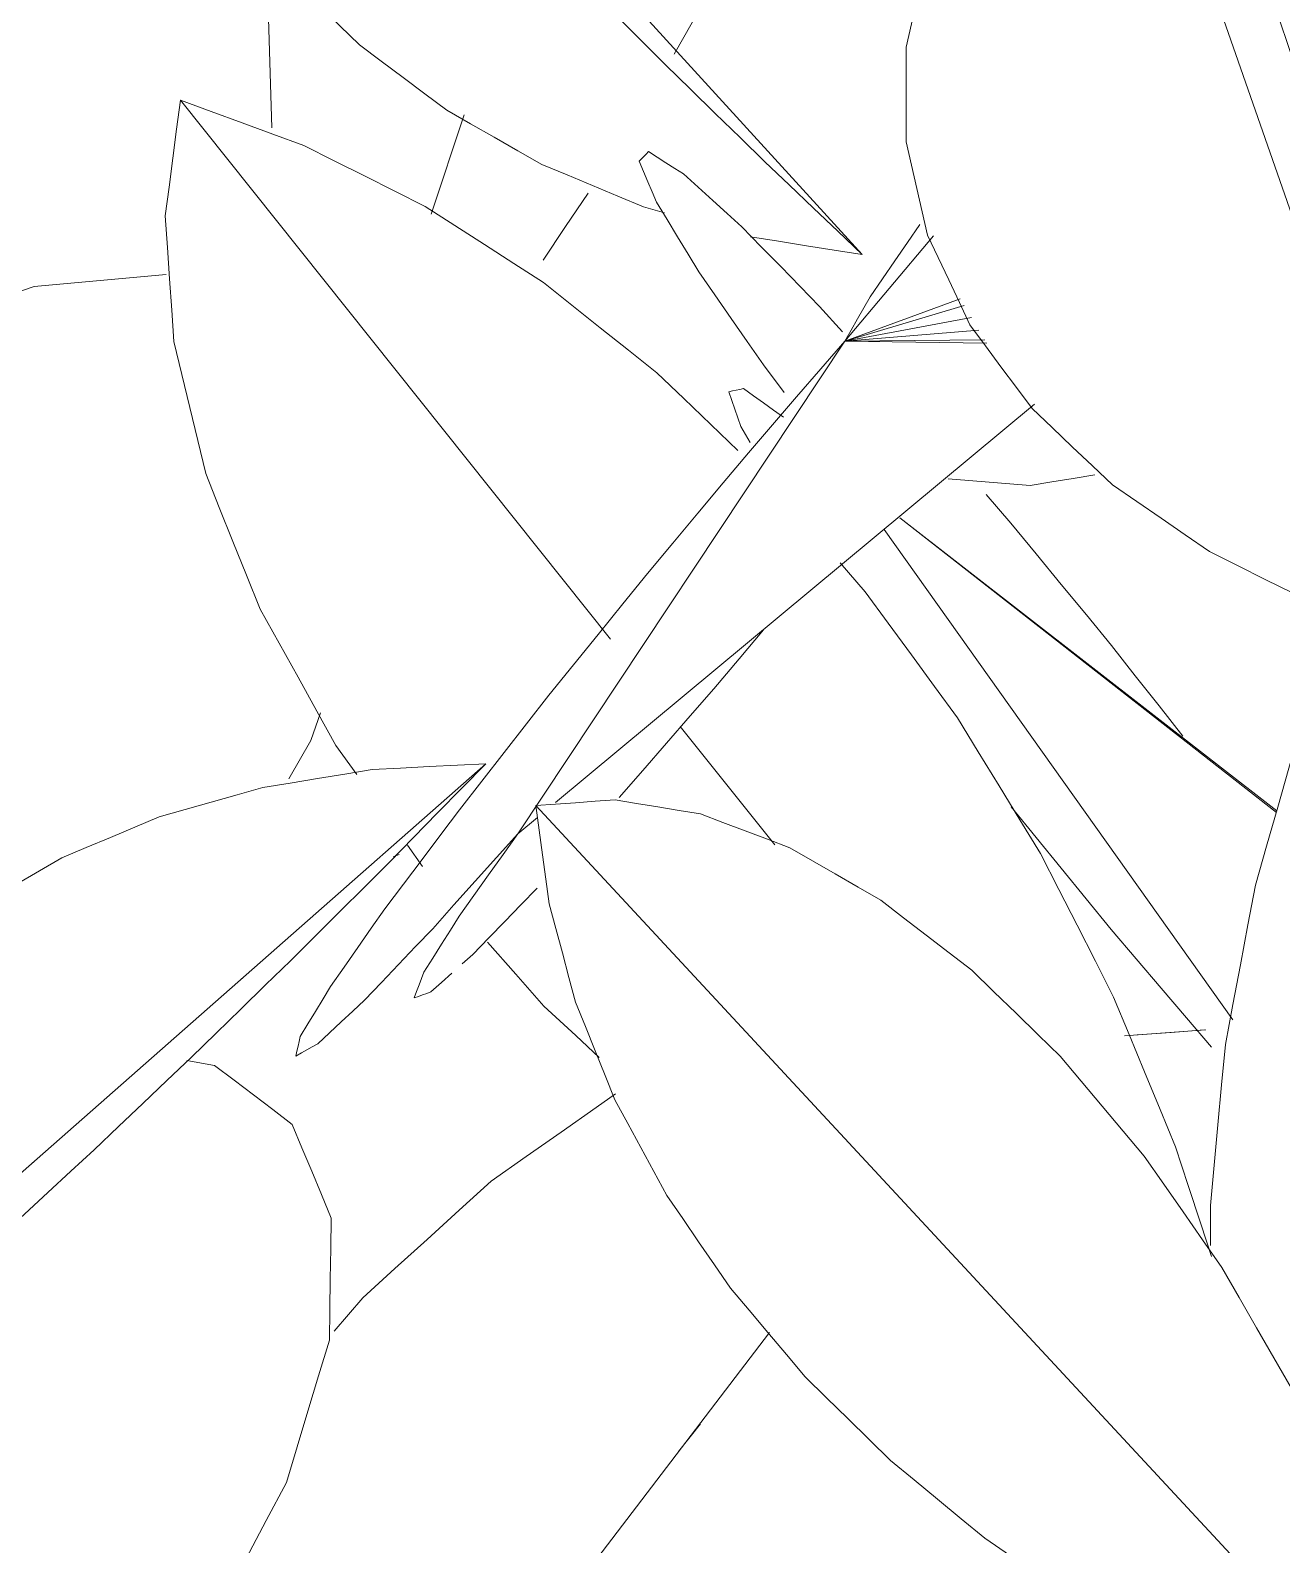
# Model space of a CAD drawing. Header units: metres. Extents: x 10.2 to 20.8, y -0.2 to 6.6.
# Drawn here: x 17.86693 to 17.90538, y 0.79002 to 0.83654 of the extents above; entities that cross this region are included whole.
import ezdxf

# ---------------------------------------------------------------- set-up
doc = ezdxf.new("R2010")
doc.units = ezdxf.units.M
doc.layers.add('Importações nas famílias', color=250, linetype='Continuous', lineweight=5)
doc.layers.add('Vegetação', color=7, linetype='Continuous', lineweight=5)

# ---------------------------------------------------------------- blocks, each defined once
blk = doc.blocks.new('Planta_pergolado_12200 - plantas pergolado_skp_Component_12-V56-Corte 3')
at = {"layer": 'Importações nas famílias'}
for p, q in [((17.918343, 0.795277), (17.910442, 0.780546)), ((17.906206, 0.790707), (17.906984, 0.791308)), ((17.901229, 0.786047), (17.901827, 0.786693)), ((17.906668, 0.773508), (17.899324, 0.759816))]:
    blk.add_line(p, q, dxfattribs=at)
at = {"layer": 'Importações nas famílias', "flags": 128}
for points in [[(17.914305, 0.794531), (17.915314, 0.794718), (17.916324, 0.794904), (17.917334, 0.79509), (17.918343, 0.795277)], [(17.910488, 0.793198), (17.911442, 0.793531), (17.912396, 0.793864), (17.913351, 0.794198), (17.914305, 0.794531)], [(17.917863, 0.794365), (17.917624, 0.793909), (17.917384, 0.793454)], [(17.906984, 0.791308), (17.90786, 0.79178), (17.908736, 0.792253), (17.909612, 0.792725), (17.910488, 0.793198)], [(17.917384, 0.793454), (17.917102, 0.792922), (17.916821, 0.79239), (17.91654, 0.791858), (17.916258, 0.791327)], [(17.916258, 0.791327), (17.915938, 0.790725), (17.915619, 0.790123), (17.915299, 0.789521), (17.914979, 0.788919)], [(17.914979, 0.788919), (17.914624, 0.788254), (17.91427, 0.787589), (17.913915, 0.786923), (17.913561, 0.786258)], [(17.913561, 0.786258), (17.913175, 0.785537), (17.912789, 0.784816), (17.912404, 0.784094), (17.912018, 0.783373)], [(17.899114, 0.7828), (17.899643, 0.783612), (17.900172, 0.784423), (17.9007, 0.785235), (17.901229, 0.786047)], [(17.912018, 0.783373), (17.911606, 0.782604), (17.911194, 0.781835), (17.910782, 0.781065)], [(17.897578, 0.77924), (17.897962, 0.78013), (17.898346, 0.78102), (17.89873, 0.78191), (17.899114, 0.7828)], [(17.896656, 0.775451), (17.896887, 0.776398), (17.897117, 0.777345), (17.897348, 0.778292), (17.897578, 0.77924)], [(17.896538, 0.773826), (17.896585, 0.774468), (17.896656, 0.775451)], [(17.90677, 0.773599), (17.906364, 0.772844), (17.9059, 0.771984), (17.905436, 0.771124), (17.904973, 0.770263)], [(17.89772, 0.763611), (17.897472, 0.764594), (17.897303, 0.765266)], [(17.899324, 0.759816), (17.898923, 0.760765), (17.898522, 0.761714), (17.898121, 0.762663), (17.89772, 0.763611)], [(17.900731, 0.762414), (17.900262, 0.761548), (17.899793, 0.760682), (17.899324, 0.759816)]]:
    blk.add_lwpolyline(points, dxfattribs=at)
blk = doc.blocks.new('Planta_pergolado_12200 - plantas pergolado_skp_Component_16-V59-Corte 3')
blk.add_blockref('Planta_pergolado_12200 - plantas pergolado_skp_Component_12-V56-Corte 3', (0, 0))
blk = doc.blocks.new('Planta_pergolado_12200 - plantas pergolado_skp_Component_12-V82-Corte 3')
at = {"layer": 'Importações nas famílias'}
blk.add_line((17.854673, 0.790909), (17.880921, 0.814013), dxfattribs=at)
at = {"layer": 'Importações nas famílias', "flags": 128}
for points in [[(17.874075, 0.813284), (17.874915, 0.81342), (17.875754, 0.813557), (17.876593, 0.813694), (17.877433, 0.813831)], [(17.877433, 0.813831), (17.878305, 0.813876), (17.879177, 0.813922), (17.880049, 0.813967), (17.880921, 0.814013)], [(17.880921, 0.814013), (17.880181, 0.813257), (17.87944, 0.812502), (17.8787, 0.811746), (17.87796, 0.81099)], [(17.870885, 0.812377), (17.871683, 0.812604), (17.87248, 0.81283), (17.873278, 0.813057), (17.874075, 0.813284)], [(17.867899, 0.811122), (17.868645, 0.811436), (17.869392, 0.81175), (17.870139, 0.812063), (17.870885, 0.812377)], [(17.865148, 0.809531), (17.865836, 0.809929), (17.866524, 0.810327), (17.867211, 0.810724), (17.867899, 0.811122)], [(17.87796, 0.81099), (17.8772, 0.810232), (17.87644, 0.809475), (17.87568, 0.808717), (17.874919, 0.807959)], [(17.862665, 0.807623), (17.863286, 0.8081), (17.863907, 0.808577), (17.864528, 0.809054), (17.865148, 0.809531)], [(17.860476, 0.805419), (17.861024, 0.80597), (17.861571, 0.806521), (17.862118, 0.807072), (17.862665, 0.807623)], [(17.874919, 0.807959), (17.874157, 0.807217), (17.873395, 0.806475), (17.872633, 0.805733), (17.871871, 0.804991)], [(17.858607, 0.802943), (17.859074, 0.803562), (17.859542, 0.804181), (17.860009, 0.8048), (17.860476, 0.805419)], [(17.871871, 0.804991), (17.871125, 0.804282), (17.870379, 0.803573), (17.869633, 0.802865), (17.868886, 0.802156)], [(17.857076, 0.800222), (17.857459, 0.800902), (17.857841, 0.801582), (17.858224, 0.802263), (17.858607, 0.802943)], [(17.868886, 0.802156), (17.868174, 0.801496), (17.867461, 0.800837), (17.866748, 0.800178), (17.866035, 0.799519)], [(17.855903, 0.797288), (17.856196, 0.798021), (17.85649, 0.798755), (17.856783, 0.799489), (17.857076, 0.800222)], [(17.866035, 0.799519), (17.865372, 0.798925), (17.86471, 0.798331), (17.864047, 0.797737), (17.863384, 0.797143)], [(17.855099, 0.794172), (17.8553, 0.794951), (17.855501, 0.79573), (17.855702, 0.796509), (17.855903, 0.797288)], [(17.863384, 0.797143), (17.862787, 0.796628), (17.86219, 0.796113), (17.861593, 0.795599), (17.860996, 0.795084)], [(17.860996, 0.795084), (17.860479, 0.79466), (17.859962, 0.794237), (17.859444, 0.793813), (17.858927, 0.793389)], [(17.854673, 0.790909), (17.85478, 0.791725), (17.854886, 0.792541), (17.854992, 0.793356), (17.855099, 0.794172)], [(17.858927, 0.793389), (17.858502, 0.793067), (17.858076, 0.792744), (17.857651, 0.792422), (17.857225, 0.7921)], [(17.857225, 0.7921), (17.856901, 0.791886), (17.856578, 0.791672), (17.856254, 0.791458), (17.85593, 0.791245)], [(17.855073, 0.790845), (17.854973, 0.790861), (17.854873, 0.790877), (17.854773, 0.790893), (17.854673, 0.790909)], [(17.85593, 0.791245), (17.855716, 0.791145), (17.855502, 0.791045), (17.855287, 0.790945), (17.855073, 0.790845)]]:
    blk.add_lwpolyline(points, dxfattribs=at)
blk = doc.blocks.new('Planta_pergolado_12200 - plantas pergolado_skp_Component_12-V84-Corte 3')
at = {"layer": 'Importações nas famílias'}
blk.add_line((17.900147, 0.846743), (17.910351, 0.817491), dxfattribs=at)
at = {"layer": 'Importações nas famílias', "flags": 128}
for points in [[(17.897679, 0.844328), (17.898296, 0.844932), (17.898913, 0.845536), (17.89953, 0.84614), (17.900147, 0.846743)], [(17.900147, 0.846743), (17.900326, 0.846599), (17.900505, 0.846454), (17.900685, 0.84631), (17.900864, 0.846165)], [(17.900864, 0.846165), (17.901057, 0.84592), (17.901251, 0.845674), (17.901444, 0.845428), (17.901637, 0.845183)], [(17.901637, 0.845183), (17.901842, 0.844838), (17.902047, 0.844494), (17.902252, 0.84415), (17.902457, 0.843806)], [(17.895777, 0.841694), (17.896252, 0.842353), (17.896728, 0.843011), (17.897203, 0.84367), (17.897679, 0.844328)], [(17.902457, 0.843806), (17.902671, 0.843367), (17.902886, 0.842929), (17.9031, 0.84249), (17.903315, 0.842051)], [(17.903315, 0.842051), (17.903536, 0.841523), (17.903757, 0.840994), (17.903979, 0.840466), (17.9042, 0.839937)], [(17.894484, 0.838902), (17.894808, 0.8396), (17.895131, 0.840298), (17.895454, 0.840996), (17.895777, 0.841694)], [(17.9042, 0.839937), (17.904426, 0.839325), (17.904652, 0.838713), (17.904878, 0.8381), (17.905104, 0.837488)], [(17.893833, 0.836019), (17.893996, 0.83674), (17.894159, 0.837461), (17.894322, 0.838182), (17.894484, 0.838902)], [(17.905104, 0.837488), (17.905332, 0.836799), (17.905561, 0.836109), (17.905789, 0.83542), (17.906017, 0.834731)], [(17.893837, 0.833112), (17.893836, 0.833839), (17.893835, 0.834565), (17.893834, 0.835292), (17.893833, 0.836019)], [(17.906017, 0.834731), (17.906244, 0.833972), (17.906472, 0.833213), (17.9067, 0.832454), (17.906927, 0.831695)], [(17.894496, 0.830248), (17.894331, 0.830964), (17.894166, 0.83168), (17.894001, 0.832396), (17.893837, 0.833112)], [(17.906927, 0.831695), (17.907152, 0.830876), (17.907377, 0.830056), (17.907601, 0.829236), (17.907826, 0.828416)], [(17.895796, 0.827496), (17.895471, 0.828184), (17.895146, 0.828872), (17.894821, 0.82956), (17.894496, 0.830248)], [(17.907826, 0.828416), (17.908045, 0.827545), (17.908264, 0.826673), (17.908483, 0.825801), (17.908703, 0.82493)], [(17.897705, 0.82492), (17.897227, 0.825564), (17.89675, 0.826208), (17.896273, 0.826852), (17.895796, 0.827496)], [(17.900179, 0.82258), (17.89956, 0.823165), (17.898942, 0.82375), (17.898323, 0.824335), (17.897705, 0.82492)], [(17.908703, 0.82493), (17.908914, 0.824016), (17.909125, 0.823102), (17.909336, 0.822188), (17.909548, 0.821274)], [(17.90316, 0.820531), (17.902414, 0.821043), (17.901669, 0.821555), (17.900924, 0.822068), (17.900179, 0.82258)], [(17.909548, 0.821274), (17.909748, 0.820329), (17.909949, 0.819383), (17.91015, 0.818437), (17.910351, 0.817491)], [(17.906577, 0.818821), (17.905723, 0.819249), (17.904868, 0.819676), (17.904014, 0.820104), (17.90316, 0.820531)], [(17.910351, 0.817491), (17.909408, 0.817824), (17.908464, 0.818156), (17.907521, 0.818489), (17.906577, 0.818821)]]:
    blk.add_lwpolyline(points, dxfattribs=at)
blk = doc.blocks.new('Planta_pergolado_12200 - plantas pergolado_skp_Component_12-V87-Corte 3')
at = {"layer": 'Importações nas famílias'}
blk.add_line((17.91007, 0.782985), (17.882457, 0.812725), dxfattribs=at)
at = {"layer": 'Importações nas famílias', "flags": 128}
for points in [[(17.882457, 0.812725), (17.883066, 0.81277), (17.883676, 0.812814), (17.884285, 0.812858), (17.884895, 0.812903)], [(17.882866, 0.809711), (17.882764, 0.810464), (17.882662, 0.811218), (17.882559, 0.811972), (17.882457, 0.812725)], [(17.884895, 0.812903), (17.88555, 0.812794), (17.886205, 0.812686), (17.886861, 0.812577), (17.887516, 0.812468)], [(17.887516, 0.812468), (17.888202, 0.81221), (17.888887, 0.811951), (17.889573, 0.811692), (17.890259, 0.811433)], [(17.890259, 0.811433), (17.890959, 0.811029), (17.891659, 0.810626), (17.89236, 0.810223), (17.89306, 0.80982)], [(17.88368, 0.806688), (17.883477, 0.807443), (17.883273, 0.808199), (17.88307, 0.808955), (17.882866, 0.809711)], [(17.89306, 0.80982), (17.893758, 0.809282), (17.894456, 0.808743), (17.895154, 0.808205), (17.895853, 0.807667)], [(17.895853, 0.807667), (17.896532, 0.807007), (17.897212, 0.806347), (17.897892, 0.805686), (17.898572, 0.805026)], [(17.88489, 0.803691), (17.884588, 0.80444), (17.884285, 0.805189), (17.883983, 0.805938), (17.88368, 0.806688)], [(17.898572, 0.805026), (17.899217, 0.804259), (17.899863, 0.803492), (17.900508, 0.802725), (17.901153, 0.801958)], [(17.886482, 0.800752), (17.886084, 0.801487), (17.885686, 0.802221), (17.885288, 0.802956), (17.88489, 0.803691)], [(17.901153, 0.801958), (17.901749, 0.801102), (17.902345, 0.800247), (17.902941, 0.799391), (17.903537, 0.798535)], [(17.888438, 0.797905), (17.887949, 0.798617), (17.88746, 0.799329), (17.886971, 0.80004), (17.886482, 0.800752)], [(17.903537, 0.798535), (17.90407, 0.797611), (17.904602, 0.796686), (17.905134, 0.795762), (17.905667, 0.794837)], [(17.890737, 0.795182), (17.890162, 0.795863), (17.889587, 0.796544), (17.889013, 0.797224), (17.888438, 0.797905)], [(17.893353, 0.792612), (17.892699, 0.793254), (17.892045, 0.793897), (17.891391, 0.794539), (17.890737, 0.795182)], [(17.905667, 0.794837), (17.906123, 0.793866), (17.90658, 0.792895), (17.907036, 0.791923), (17.907315, 0.791331)], [(17.896257, 0.790223), (17.895531, 0.79082), (17.894805, 0.791417), (17.894079, 0.792014), (17.893353, 0.792612)], [(17.899417, 0.788044), (17.898627, 0.788589), (17.897837, 0.789133), (17.897047, 0.789678), (17.896257, 0.790223)], [(17.902798, 0.786097), (17.901953, 0.786583), (17.901108, 0.78707), (17.900263, 0.787557), (17.899417, 0.788044)], [(17.906362, 0.784404), (17.905471, 0.784827), (17.90458, 0.78525), (17.903689, 0.785673), (17.902798, 0.786097)], [(17.909247, 0.785974), (17.909521, 0.784977), (17.909795, 0.783981), (17.91007, 0.782985)], [(17.91007, 0.782985), (17.909143, 0.783339), (17.908216, 0.783694), (17.907289, 0.784049), (17.906362, 0.784404)]]:
    blk.add_lwpolyline(points, dxfattribs=at)
blk = doc.blocks.new('Planta_pergolado_12200 - plantas pergolado_skp_Component_17-V88-Corte 3')
at = {"layer": 'Importações nas famílias'}
for p, q in [((17.894675, 0.830223), (17.891951, 0.826994)), ((17.895496, 0.828291), (17.891951, 0.826994)), ((17.895616, 0.828092), (17.891951, 0.826994)), ((17.895841, 0.827718), (17.891951, 0.826994)), ((17.896073, 0.827332), (17.891951, 0.826994)), ((17.881906, 0.811858), (17.891951, 0.826994)), ((17.891951, 0.826994), (17.896253, 0.827033)), ((17.891951, 0.826994), (17.896313, 0.826934)), ((17.89778, 0.825053), (17.883066, 0.812822)), ((17.882507, 0.812357), (17.881906, 0.811858)), ((17.881906, 0.811858), (17.882507, 0.812357)), ((17.880199, 0.807864), (17.880521, 0.808151))]:
    blk.add_line(p, q, dxfattribs=at)
at = {"layer": 'Importações nas famílias', "flags": 128}
for points in [[(17.894256, 0.830574), (17.893874, 0.830019), (17.893492, 0.829464), (17.89311, 0.828909), (17.892728, 0.828353)], [(17.892728, 0.828353), (17.892534, 0.828014), (17.89234, 0.827674), (17.892146, 0.827334), (17.891951, 0.826994)], [(17.891951, 0.826994), (17.891211, 0.826137), (17.890471, 0.825279), (17.889732, 0.824422), (17.888992, 0.823565)], [(17.888992, 0.823565), (17.888216, 0.822637), (17.887441, 0.82171), (17.886666, 0.820782), (17.885891, 0.819854)], [(17.885891, 0.819854), (17.885134, 0.818919), (17.884376, 0.817984), (17.883619, 0.817049), (17.882861, 0.816114)], [(17.887929, 0.816315), (17.888702, 0.817234), (17.88945, 0.818124)], [(17.882861, 0.816114), (17.882173, 0.815236), (17.881485, 0.814357), (17.880797, 0.813478), (17.880109, 0.8126)], [(17.885022, 0.812972), (17.885749, 0.813808), (17.886476, 0.814643), (17.887203, 0.815479), (17.887929, 0.816315)], [(17.880109, 0.8126), (17.879537, 0.811838), (17.878965, 0.811075), (17.878393, 0.810313), (17.877821, 0.809551)], [(17.879289, 0.808945), (17.879943, 0.809673), (17.880598, 0.810401), (17.881252, 0.811129), (17.881906, 0.811858)], [(17.881906, 0.811858), (17.881456, 0.811226), (17.881006, 0.810595), (17.880555, 0.809964), (17.880105, 0.809332)], [(17.880521, 0.808151), (17.881015, 0.80866), (17.881508, 0.809169), (17.882002, 0.809678), (17.882496, 0.810187)], [(17.877821, 0.809551), (17.877404, 0.808957), (17.876988, 0.808363), (17.876571, 0.807768), (17.876154, 0.807174)], [(17.880105, 0.809332), (17.879833, 0.808903), (17.879561, 0.808473), (17.87929, 0.808043), (17.879018, 0.807614)], [(17.877192, 0.806746), (17.877716, 0.807296), (17.87824, 0.807845), (17.878765, 0.808395), (17.879289, 0.808945)], [(17.879018, 0.807614), (17.878944, 0.807415), (17.87887, 0.807216), (17.878796, 0.807018), (17.878721, 0.806819)], [(17.879234, 0.807002), (17.879556, 0.807289), (17.879878, 0.807577)], [(17.876154, 0.807174), (17.875921, 0.806789), (17.875688, 0.806404), (17.875455, 0.806018), (17.875221, 0.805633)], [(17.875759, 0.805411), (17.876117, 0.805745), (17.876475, 0.806079), (17.876834, 0.806412), (17.877192, 0.806746)], [(17.878721, 0.806819), (17.878849, 0.806865), (17.878978, 0.80691), (17.879106, 0.806956), (17.879234, 0.807002)], [(17.875221, 0.805633), (17.875188, 0.805483), (17.875154, 0.805332), (17.87512, 0.805182), (17.875086, 0.805032)], [(17.875086, 0.805032), (17.875254, 0.805127), (17.875422, 0.805222), (17.875591, 0.805316), (17.875759, 0.805411)]]:
    blk.add_lwpolyline(points, dxfattribs=at)
blk = doc.blocks.new('Planta_pergolado_12200 - plantas pergolado_skp_Component_16-V89-Corte 3')
for name in ['Planta_pergolado_12200 - plantas pergolado_skp_Component_17-V88-Corte 3', 'Planta_pergolado_12200 - plantas pergolado_skp_Component_12-V84-Corte 3', 'Planta_pergolado_12200 - plantas pergolado_skp_Component_12-V82-Corte 3', 'Planta_pergolado_12200 - plantas pergolado_skp_Component_12-V87-Corte 3']:
    blk.add_blockref(name, (0, 0))
blk = doc.blocks.new('Planta_pergolado_12200 - plantas pergolado_skp_-3067423-Corte 3')
for name in ['Planta_pergolado_12200 - plantas pergolado_skp_Component_16-V89-Corte 3', 'Planta_pergolado_12200 - plantas pergolado_skp_Component_16-V59-Corte 3']:
    blk.add_blockref(name, (0, 0))
blk = doc.blocks.new('Planta_pergolado_12200 - plantas pergolado_skp_Component_17-V286-Corte 3')
at = {"layer": 'Importações nas famílias'}
for p, q in [((17.878074, 0.811155), (17.878261, 0.811219)), ((17.887517, 0.793739), (17.886843, 0.792882))]:
    blk.add_line(p, q, dxfattribs=at)
blk = doc.blocks.new('Planta_pergolado_12200 - plantas pergolado_skp_Component_16-V287-Corte 3')
blk.add_blockref('Planta_pergolado_12200 - plantas pergolado_skp_Component_17-V286-Corte 3', (0, 0))
blk = doc.blocks.new('Planta_pergolado_12200 - plantas pergolado_skp_Component_12-V305-Corte 3')
at = {"layer": 'Importações nas famílias'}
for p, q in [((17.910446, 0.795964), (17.91526, 0.830215)), ((17.913763, 0.829921), (17.913171, 0.829162)), ((17.913171, 0.829162), (17.912628, 0.828242)), ((17.903185, 0.79921), (17.903184, 0.800444))]:
    blk.add_line(p, q, dxfattribs=at)
at = {"layer": 'Importações nas famílias', "flags": 128}
for points in [[(17.91257, 0.828326), (17.913312, 0.829295), (17.913844, 0.829989)], [(17.909962, 0.82415), (17.910614, 0.825194), (17.911266, 0.826238), (17.911918, 0.827282), (17.91257, 0.828326)], [(17.909214, 0.822656), (17.909407, 0.823042), (17.909962, 0.82415)], [(17.905938, 0.815079), (17.906389, 0.816239), (17.90684, 0.817398), (17.907292, 0.818558)], [(17.904567, 0.810285), (17.90491, 0.811483), (17.905253, 0.812682), (17.905595, 0.81388), (17.905938, 0.815079)], [(17.903646, 0.805388), (17.903876, 0.806612), (17.904107, 0.807836), (17.904337, 0.80906), (17.904567, 0.810285)], [(17.903184, 0.800444), (17.9033, 0.80168), (17.903415, 0.802916), (17.90353, 0.804152), (17.903646, 0.805388)]]:
    blk.add_lwpolyline(points, dxfattribs=at)
blk = doc.blocks.new('Planta_pergolado_12200 - plantas pergolado_skp_Component_16-V308-Corte 3')
blk.add_blockref('Planta_pergolado_12200 - plantas pergolado_skp_Component_12-V305-Corte 3', (0, 0))
blk = doc.blocks.new('Planta_pergolado_12200 - plantas pergolado_skp_-V321-Corte 3')
for name in ['Planta_pergolado_12200 - plantas pergolado_skp_Component_16-V308-Corte 3', 'Planta_pergolado_12200 - plantas pergolado_skp_Component_16-V287-Corte 3']:
    blk.add_blockref(name, (0, 0))
blk = doc.blocks.new('Planta_pergolado_12200 - plantas pergolado_skp_-3067427-Corte 3')
blk.add_blockref('Planta_pergolado_12200 - plantas pergolado_skp_-V321-Corte 3', (0, 0))
blk = doc.blocks.new('Planta_pergolado_12200 - plantas pergolado_skp_Component_12-V405-Corte 3')
at = {"layer": 'Importações nas famílias'}
for p, q in [((17.871538, 0.834394), (17.884754, 0.817834)), ((17.891805, 0.820182), (17.892578, 0.819295)), ((17.886893, 0.815155), (17.889797, 0.811516)), ((17.876956, 0.813685), (17.876318, 0.814577)), ((17.878978, 0.810859), (17.878515, 0.811506))]:
    blk.add_line(p, q, dxfattribs=at)
at = {"layer": 'Importações nas famílias', "flags": 128}
for points in [[(17.871075, 0.830837), (17.871191, 0.831726), (17.871306, 0.832615), (17.871422, 0.833505), (17.871538, 0.834394)], [(17.871538, 0.834394), (17.872486, 0.834046), (17.873434, 0.833698), (17.874382, 0.83335), (17.875331, 0.833003)], [(17.875331, 0.833003), (17.876264, 0.832534), (17.877197, 0.832066), (17.87813, 0.831597), (17.879063, 0.831128)], [(17.871336, 0.826984), (17.871271, 0.827948), (17.871206, 0.828911), (17.87114, 0.829874), (17.871075, 0.830837)], [(17.879063, 0.831128), (17.87997, 0.830544), (17.880878, 0.82996), (17.881786, 0.829376), (17.882693, 0.828792)], [(17.882693, 0.828792), (17.883565, 0.828099), (17.884437, 0.827406), (17.885309, 0.826713), (17.886181, 0.82602)], [(17.872315, 0.822926), (17.87207, 0.823941), (17.871826, 0.824955), (17.871581, 0.82597), (17.871336, 0.826984)], [(17.886181, 0.82602), (17.887008, 0.825226), (17.887835, 0.824431), (17.888662, 0.823637)], [(17.873989, 0.818758), (17.87357, 0.8198), (17.873152, 0.820842), (17.872733, 0.821884), (17.872315, 0.822926)], [(17.892578, 0.819295), (17.893287, 0.818325), (17.893996, 0.817356), (17.894706, 0.816386), (17.895415, 0.815417)], [(17.876318, 0.814577), (17.875735, 0.815622), (17.875153, 0.816668), (17.874571, 0.817713), (17.873989, 0.818758)], [(17.895415, 0.815417), (17.896053, 0.814375), (17.896692, 0.813334), (17.89733, 0.812293), (17.897968, 0.811251)], [(17.897968, 0.811251), (17.898529, 0.81015), (17.899089, 0.809048), (17.89965, 0.807946), (17.90021, 0.806844)], [(17.882709, 0.806569), (17.881844, 0.807547), (17.880978, 0.808526)], [(17.90021, 0.806844), (17.900686, 0.805695), (17.901163, 0.804545), (17.901639, 0.803395), (17.902115, 0.802245)], [(17.884409, 0.804988), (17.883687, 0.805659), (17.882709, 0.806569)], [(17.902115, 0.802245), (17.902502, 0.80106), (17.902888, 0.799875), (17.903215, 0.798875)]]:
    blk.add_lwpolyline(points, dxfattribs=at)
blk = doc.blocks.new('Planta_pergolado_12200 - plantas pergolado_skp_Component_16-V411-Corte 3')
blk.add_blockref('Planta_pergolado_12200 - plantas pergolado_skp_Component_12-V405-Corte 3', (0, 0))
blk = doc.blocks.new('Planta_pergolado_12200 - plantas pergolado_skp_-V432-Corte 3')
blk.add_blockref('Planta_pergolado_12200 - plantas pergolado_skp_Component_16-V411-Corte 3', (0, 0))
blk = doc.blocks.new('Planta_pergolado_12200 - plantas pergolado_skp_-3067429-Corte 3')
blk.add_blockref('Planta_pergolado_12200 - plantas pergolado_skp_-V432-Corte 3', (0, 0))
blk = doc.blocks.new('Planta_pergolado_12200 - plantas pergolado_skp_-3067432-Corte 3')
for name in ['Planta_pergolado_12200 - plantas pergolado_skp_-3067429-Corte 3', 'Planta_pergolado_12200 - plantas pergolado_skp_-3067427-Corte 3', 'Planta_pergolado_12200 - plantas pergolado_skp_-3067423-Corte 3']:
    blk.add_blockref(name, (0, 0))
blk = doc.blocks.new('Planta_pergolado_12200 - plantas pergolado_skp_Component_12-V605-Corte 3')
at = {"layer": 'Importações nas famílias'}
for p, q in [((17.876261, 0.796587), (17.877141, 0.797606)), ((17.889637, 0.796544), (17.865342, 0.7647)), ((17.866446, 0.779384), (17.866873, 0.780573))]:
    blk.add_line(p, q, dxfattribs=at)
at = {"layer": 'Importações nas famílias', "flags": 128}
for points in [[(17.881091, 0.801192), (17.882164, 0.801945), (17.883238, 0.802698), (17.884311, 0.803452), (17.884907, 0.803871)], [(17.877141, 0.797606), (17.878128, 0.798502), (17.879116, 0.799399), (17.880104, 0.800295), (17.881091, 0.801192)], [(17.865365, 0.774394), (17.865635, 0.775641), (17.865906, 0.776889), (17.866176, 0.778136), (17.866446, 0.779384)], [(17.864994, 0.769461), (17.865086, 0.770694), (17.865179, 0.771927), (17.865272, 0.773161), (17.865365, 0.774394)], [(17.865342, 0.7647), (17.865255, 0.76589), (17.865168, 0.767081), (17.865081, 0.768271), (17.864994, 0.769461)]]:
    blk.add_lwpolyline(points, dxfattribs=at)
blk = doc.blocks.new('Planta_pergolado_12200 - plantas pergolado_skp_Component_17-V607-Corte 3')
at = {"layer": 'Importações nas famílias'}
for p, q in [((17.875846, 0.815577), (17.875547, 0.814723)), ((17.875547, 0.814723), (17.874872, 0.813545)), ((17.871739, 0.804898), (17.872589, 0.804744))]:
    blk.add_line(p, q, dxfattribs=at)
at = {"layer": 'Importações nas famílias', "flags": 128}
for points in [[(17.867048, 0.828673), (17.86806, 0.828766), (17.869073, 0.828858), (17.870085, 0.828951), (17.871098, 0.829044)], [(17.862844, 0.827234), (17.86359, 0.827489), (17.864743, 0.827884), (17.865895, 0.828278), (17.867048, 0.828673)], [(17.872589, 0.804744), (17.873185, 0.804291), (17.873781, 0.803839), (17.874376, 0.803387), (17.874972, 0.802935)], [(17.874972, 0.802935), (17.875272, 0.802215), (17.875573, 0.801495), (17.875874, 0.800776), (17.876174, 0.800056)], [(17.876174, 0.800056), (17.876159, 0.799119), (17.876144, 0.798181), (17.87613, 0.797243), (17.876115, 0.796305)], [(17.876115, 0.796305), (17.875786, 0.795213), (17.875456, 0.794121), (17.875127, 0.793029), (17.874798, 0.791937)], [(17.874798, 0.791937), (17.874177, 0.790765), (17.873555, 0.789594), (17.872934, 0.788422), (17.872313, 0.78725)]]:
    blk.add_lwpolyline(points, dxfattribs=at)
blk = doc.blocks.new('Planta_pergolado_12200 - plantas pergolado_skp_Component_16-V608-Corte 3')
for name in ['Planta_pergolado_12200 - plantas pergolado_skp_Component_17-V607-Corte 3', 'Planta_pergolado_12200 - plantas pergolado_skp_Component_12-V605-Corte 3']:
    blk.add_blockref(name, (0, 0))
blk = doc.blocks.new('Planta_pergolado_12200 - plantas pergolado_skp_-V617-Corte 3')
blk.add_blockref('Planta_pergolado_12200 - plantas pergolado_skp_Component_16-V608-Corte 3', (0, 0))
blk = doc.blocks.new('Planta_pergolado_12200 - plantas pergolado_skp_-3067434-Corte 3')
blk.add_blockref('Planta_pergolado_12200 - plantas pergolado_skp_-V617-Corte 3', (0, 0))
blk = doc.blocks.new('Planta_pergolado_12200 - plantas pergolado_skp_Component_12-V739-Corte 3')
at = {"layer": 'Importações nas famílias'}
for p, q in [((17.903046, 0.805835), (17.900544, 0.80565)), ((17.900931, 0.805683), (17.901984, 0.805761)), ((17.901984, 0.805761), (17.902995, 0.805835))]:
    blk.add_line(p, q, dxfattribs=at)
blk = doc.blocks.new('Planta_pergolado_12200 - plantas pergolado_skp_Component_16-V741-Corte 3')
blk.add_blockref('Planta_pergolado_12200 - plantas pergolado_skp_Component_12-V739-Corte 3', (0, 0))
blk = doc.blocks.new('Planta_pergolado_12200 - plantas pergolado_skp_Component_12-V790-Corte 3')
at = {"layer": 'Importações nas famílias'}
for p, q in [((17.883863, 0.844823), (17.882583, 0.840962)), ((17.874225, 0.837581), (17.874313, 0.83892)), ((17.880256, 0.833948), (17.879243, 0.830895))]:
    blk.add_line(p, q, dxfattribs=at)
at = {"layer": 'Importações nas famílias', "flags": 128}
for points in [[(17.892532, 0.849903), (17.892218, 0.848802), (17.891905, 0.847702), (17.891591, 0.846602)], [(17.891591, 0.846602), (17.891175, 0.845502), (17.890758, 0.844401), (17.890342, 0.843301), (17.889926, 0.842201)], [(17.889926, 0.842201), (17.889412, 0.841113), (17.888898, 0.840025), (17.888384, 0.838937), (17.88787, 0.837849)], [(17.88787, 0.837849), (17.887264, 0.836785), (17.886705, 0.835804)], [(17.874351, 0.833546), (17.874309, 0.834891), (17.874267, 0.836236), (17.874225, 0.837581)], [(17.884063, 0.831539), (17.883371, 0.830511), (17.88268, 0.829484)]]:
    blk.add_lwpolyline(points, dxfattribs=at)
blk = doc.blocks.new('Planta_pergolado_12200 - plantas pergolado_skp_Component_16-V794-Corte 3')
blk.add_blockref('Planta_pergolado_12200 - plantas pergolado_skp_Component_12-V790-Corte 3', (0, 0))
blk = doc.blocks.new('Planta_pergolado_12200 - plantas pergolado_skp_-V800-Corte 3')
blk.add_blockref('Planta_pergolado_12200 - plantas pergolado_skp_Component_16-V794-Corte 3', (0, 0))
blk = doc.blocks.new('Planta_pergolado_12200 - plantas pergolado_skp_-3067438-Corte 3')
for name in ['Planta_pergolado_12200 - plantas pergolado_skp_-V800-Corte 3', 'Planta_pergolado_12200 - plantas pergolado_skp_Component_16-V741-Corte 3']:
    blk.add_blockref(name, (0, 0))
blk = doc.blocks.new('Planta_pergolado_12200 - plantas pergolado_skp_-3067443-Corte 3')
for name in ['Planta_pergolado_12200 - plantas pergolado_skp_-3067438-Corte 3', 'Planta_pergolado_12200 - plantas pergolado_skp_-3067434-Corte 3']:
    blk.add_blockref(name, (0, 0))
blk = doc.blocks.new('Planta_pergolado_12200 - plantas pergolado_skp_Component_12-V1485-Corte 3')
at = {"layer": 'Importações nas famílias'}
for p, q in [((17.867031, 0.857529), (17.867581, 0.856928)), ((17.878594, 0.844869), (17.892487, 0.829656)), ((17.885763, 0.831119), (17.886414, 0.830937))]:
    blk.add_line(p, q, dxfattribs=at)
at = {"layer": 'Importações nas famílias', "flags": 128}
for points in [[(17.8673, 0.856806), (17.867233, 0.856987), (17.867166, 0.857168), (17.867099, 0.857349), (17.867031, 0.857529)], [(17.86705, 0.857349), (17.867123, 0.856625), (17.867215, 0.85572), (17.867306, 0.854816), (17.867398, 0.853911)], [(17.86803, 0.855641), (17.867848, 0.855932), (17.867665, 0.856223), (17.867483, 0.856515), (17.8673, 0.856806)], [(17.867398, 0.853911), (17.867583, 0.853038), (17.867768, 0.852164), (17.867954, 0.851291), (17.868139, 0.850417)], [(17.868139, 0.850417), (17.868416, 0.849584), (17.868693, 0.848752), (17.86897, 0.847919), (17.869247, 0.847086)], [(17.869247, 0.847086), (17.869612, 0.846304), (17.869978, 0.845521), (17.870343, 0.844738), (17.870709, 0.843955)], [(17.877654, 0.844464), (17.877008, 0.84516), (17.876362, 0.845856)], [(17.880455, 0.841528), (17.879755, 0.842262), (17.879054, 0.842996), (17.878354, 0.84373), (17.877654, 0.844464)], [(17.870709, 0.843955), (17.871159, 0.843231), (17.871609, 0.842508), (17.872059, 0.841784), (17.872509, 0.84106)], [(17.883409, 0.838508), (17.882671, 0.839263), (17.881932, 0.840018), (17.881194, 0.840773), (17.880455, 0.841528)], [(17.872509, 0.84106), (17.873039, 0.840402), (17.873568, 0.839745), (17.874098, 0.839088), (17.874627, 0.838431)], [(17.874627, 0.838431), (17.875231, 0.837848), (17.875834, 0.837265), (17.876437, 0.836681), (17.87704, 0.836098)], [(17.886447, 0.835476), (17.885687, 0.836234), (17.884928, 0.836992), (17.884169, 0.83775), (17.883409, 0.838508)], [(17.87704, 0.836098), (17.87771, 0.835596), (17.87838, 0.835093), (17.879051, 0.83459), (17.879721, 0.834088)], [(17.889497, 0.832502), (17.888734, 0.833245), (17.887972, 0.833989), (17.887209, 0.834732), (17.886447, 0.835476)], [(17.879721, 0.834088), (17.88045, 0.833671), (17.88118, 0.833255), (17.88191, 0.832839), (17.882639, 0.832422)], [(17.882639, 0.832422), (17.88342, 0.832096), (17.884201, 0.831771), (17.884982, 0.831445), (17.885763, 0.831119)], [(17.892487, 0.829656), (17.89174, 0.830368), (17.890992, 0.831079), (17.890244, 0.831791), (17.889497, 0.832502)], [(17.889058, 0.830194), (17.889915, 0.83006), (17.890773, 0.829925), (17.89163, 0.829791), (17.892487, 0.829656)]]:
    blk.add_lwpolyline(points, dxfattribs=at)
blk = doc.blocks.new('Planta_pergolado_12200 - plantas pergolado_skp_Component_12-V1379-Corte 3')
at = {"layer": 'Importações nas famílias', "flags": 128}
for points in [[(17.878231, 1.156701), (17.878892, 1.15681), (17.879553, 1.156918), (17.880213, 1.157027)], [(17.875715, 1.156902), (17.876344, 1.156852), (17.876973, 1.156801), (17.877602, 1.156751), (17.878231, 1.156701)]]:
    blk.add_lwpolyline(points, dxfattribs=at)
blk = doc.blocks.new('Planta_pergolado_12200 - plantas pergolado_skp_Component_17-V1489-Corte 3')
at = {"layer": 'Importações nas famílias'}
for p, q in [((17.89188, 0.827281), (17.891175, 0.828057)), ((17.88945, 0.82626), (17.890084, 0.82541)), ((17.888759, 0.824368), (17.889047, 0.823875)), ((17.897056, 0.821399), (17.896291, 0.822287)), ((17.905224, 0.812562), (17.893644, 0.82157)), ((17.893644, 0.821562), (17.905212, 0.812512)), ((17.903869, 0.806143), (17.893161, 0.821207))]:
    blk.add_line(p, q, dxfattribs=at)
at = {"layer": 'Importações nas famílias', "flags": 128}
for points in [[(17.885921, 0.832815), (17.88585, 0.832741), (17.885779, 0.832667), (17.885708, 0.832593), (17.885637, 0.832519)], [(17.886996, 0.832128), (17.886727, 0.832299), (17.886458, 0.832471), (17.88619, 0.832643), (17.885921, 0.832815)], [(17.885637, 0.832519), (17.885769, 0.832204), (17.8859, 0.83189), (17.886032, 0.831575), (17.886163, 0.831261)], [(17.888788, 0.830505), (17.88834, 0.830911), (17.887892, 0.831316), (17.887444, 0.831722), (17.886996, 0.832128)], [(17.886163, 0.831261), (17.886489, 0.830727), (17.886814, 0.830193), (17.887139, 0.82966), (17.887464, 0.829126)], [(17.891175, 0.828057), (17.890578, 0.828669), (17.889982, 0.829281), (17.889385, 0.829893), (17.888788, 0.830505)], [(17.887464, 0.829126), (17.887961, 0.82841), (17.888457, 0.827693), (17.888954, 0.826977), (17.88945, 0.82626)], [(17.888839, 0.825537), (17.888727, 0.825512), (17.888616, 0.825487), (17.888505, 0.825463), (17.888393, 0.825438)], [(17.888393, 0.825438), (17.888485, 0.82517), (17.888576, 0.824903), (17.888667, 0.824635), (17.888759, 0.824368)], [(17.890064, 0.824657), (17.889758, 0.824877), (17.889451, 0.825097), (17.889145, 0.825317), (17.888839, 0.825537)], [(17.900149, 0.817642), (17.899376, 0.818581), (17.898603, 0.81952), (17.89783, 0.820459), (17.897056, 0.821399)], [(17.902335, 0.814862), (17.901606, 0.815789), (17.900878, 0.816715), (17.900149, 0.817642)], [(17.897061, 0.812688), (17.89783, 0.811746), (17.898598, 0.810804), (17.899367, 0.809862), (17.900135, 0.80892)], [(17.900135, 0.80892), (17.900906, 0.808017), (17.901677, 0.807113), (17.902448, 0.80621), (17.903219, 0.805306)]]:
    blk.add_lwpolyline(points, dxfattribs=at)
blk = doc.blocks.new('Planta_pergolado_12200 - plantas pergolado_skp_Component_16-V1490-Corte 3')
for name, p in [('Planta_pergolado_12200 - plantas pergolado_skp_Component_12-V1485-Corte 3', (0, 0)), ('Planta_pergolado_12200 - plantas pergolado_skp_Component_17-V1489-Corte 3', (0, 0)), ('Planta_pergolado_12200 - plantas pergolado_skp_Component_12-V1379-Corte 3', (0.019417, -0.33414))]:
    blk.add_blockref(name, p)
blk = doc.blocks.new('Planta_pergolado_12200 - plantas pergolado_skp_-V1532-Corte 3')
blk.add_blockref('Planta_pergolado_12200 - plantas pergolado_skp_Component_16-V1490-Corte 3', (0, 0))
blk = doc.blocks.new('Planta_pergolado_12200 - plantas pergolado_skp_-3067454-Corte 3')
blk.add_blockref('Planta_pergolado_12200 - plantas pergolado_skp_-V1532-Corte 3', (0, 0))
blk = doc.blocks.new('Planta_pergolado_12200 - Planta_pergolado_12200-3075656-Corte 3')
for name in ['Planta_pergolado_12200 - plantas pergolado_skp_-3067454-Corte 3', 'Planta_pergolado_12200 - plantas pergolado_skp_-3067443-Corte 3', 'Planta_pergolado_12200 - plantas pergolado_skp_-3067432-Corte 3']:
    blk.add_blockref(name, (0, 0))

msp = doc.modelspace()

# ---------------------------------------------------------------- block references
at = {"layer": 'Vegetação', "color": 250}
msp.add_blockref('Planta_pergolado_12200 - Planta_pergolado_12200-3075656-Corte 3', (0, 0), dxfattribs=at)

doc.saveas('drawing.dxf')
